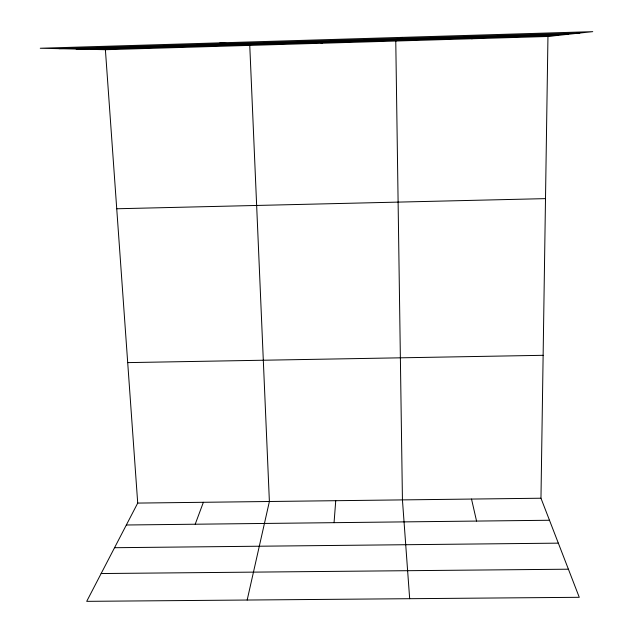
<?xml version="1.0" encoding="UTF-8"?>
<svg xmlns="http://www.w3.org/2000/svg" width="633" height="633" viewBox="0 0 633 633"><rect width="100%" height="100%" fill="white"/><g stroke="black" fill="none" stroke-linecap="round" stroke-linejoin="round"><path stroke-width="0.95" d="M105.394 49.714L137.717 503.085L86.705 601.35L579.266 597.307L540.97 498.226L547.956 36.477L592.741 31.65L40.259 48.25L105.394 49.714L547.956 36.477M334.058 522.668L335.743 500.695M247.171 600.037L269.389 501.494L249.758 45.394L219.952 42.846M195.201 524.227L203.383 502.293M402.216 37.371L395.767 41.034L402.438 499.896L409.67 598.699M471.632 38.763L477.211 37.838M58.98 48.67L579.836 33.043M76.158 49.057L568.007 34.317M91.112 49.39L557.744 35.424M116.733 208.763L545.504 198.627M127.7 362.614L543.138 355.311M137.717 503.085L540.97 498.226M126.339 524.994L549.491 520.255M114.549 547.711L558.33 543.146M101.138 573.545L568.402 569.202M166.946 47.119L177.375 47.562M319.974 42.546L322.553 43.218M471.522 499.065L476.562 521.078"/></g></svg>
